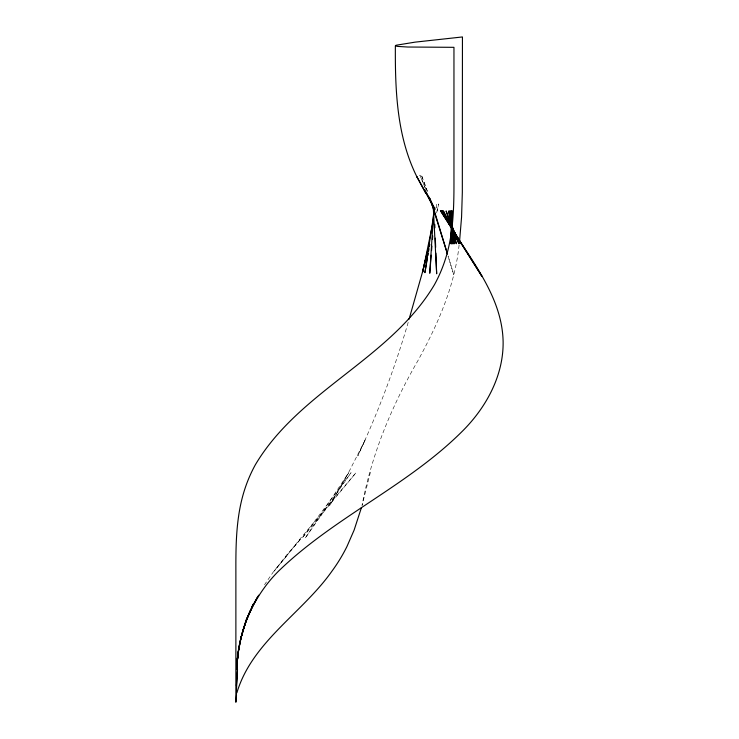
<?xml version="1.0" encoding="UTF-8"?>
<svg xmlns="http://www.w3.org/2000/svg" width="739" height="739" viewBox="0 0 739 739"><rect width="100%" height="100%" fill="white"/><g stroke="black" fill="none" stroke-linecap="round" stroke-linejoin="round"><path stroke-width="0.55" stroke-dasharray="3.69 2.77" d="M459.104 244.969C454.818 286.326 437.59 324.744 417.831 360.826C391.79 405.831 371.662 454.125 362.045 505.421M436.102 207.964L436.694 204.564L435.992 207.936M436.62 212.878L438.735 203.946L436.629 212.795M370.433 472.166L362.064 505.421M408.205 322.361C394.848 368.105 377.925 412.75 357.805 455.945L365.417 439.456L348.54 472.6L329.659 505.541L348.743 472.664L305.022 538.361L351.062 472.72L301.854 538.361L355.958 472.775L300.505 538.361L287.489 554.74L301.207 538.361L286.852 554.74L274.16 571.108L287.702 554.74L273.892 571.108L264.516 584.743M426.098 189.84L419.863 175.134L425.59 188.953M427.475 191.595L421.267 174.737L427.197 190.874M448.056 255.943L453.755 274.696L448.111 256.137"/><path stroke-width="1.11" d="M452.305 211.003L450.882 243.741L451.982 211.003L451.298 243.741L451.594 211.003L451.778 243.741L451.15 211.003L452.351 243.741L450.633 211.003L452.998 243.741L450.042 211.003L453.737 243.741L449.377 211.003L454.55 243.741L448.638 211.003L451.196 221.912M459.51 241.856L461.57 217.09L462.328 192.463L462.438 36.95L415.096 42.141L396.03 45.255L395.504 45.901L397.619 46.4L407.697 47.019L453.958 47.324L453.958 178.265C454.042 205.728 453.7 233.746 445.081 260.11A141.833 141.833 0 0 1 434.467 284.663C390.284 359.015 299.563 390.358 255.38 464.711A141.833 141.833 0 0 0 244.757 489.264C236.147 515.628 235.796 543.655 235.88 571.108L235.88 702.05L237.487 669.312L236.397 685.681M433.858 209.368L429.756 273.254L431.197 255.112M431.548 250.576L431.909 246.05M432.444 239.242L432.721 235.843M236.526 669.312L237.995 652.943L236.508 669.312C237.782 648.934 241.856 628.519 250.623 609.98M235.88 702.05L236.517 694.891M253.902 603.837C242.937 623.938 237.976 646.607 236.609 669.312C237.672 632.713 252.562 597.001 278.575 571.108C333.834 517.485 406.903 486.225 461.607 431.973C485.643 408.344 503.545 376.253 503.12 341.834C502.363 299.591 474.752 264.922 453.349 230.854M236.545 669.312L238.097 652.943L236.545 669.312L238.097 652.943L241.228 636.575M434.116 211.982L424.907 272.673L427.465 257.92M427.853 255.648L428.25 253.375M428.638 251.103L429.036 248.831M429.424 246.567L429.821 244.295M433.414 220.305L422.643 272.054L426.865 254.188M427.419 251.491L422.68 271.398L409.083 319.183M236.868 692.84C252.091 641.72 302.417 613.111 331.987 571.108A166.718 166.718 0 0 0 346.942 546.537L354.11 530.131L361.473 507.481M251.509 607.929L252.83 604.862M257.449 597.103L253.819 603.837L258.668 595.172M452.12 228.924L440.444 210.624L452.083 228.97M453.303 230.901L481.837 276.183L461.182 243.279M461.265 243.464L441.386 210.717L451.668 228.102M453.376 231.002L460.803 243.565L452.416 228.665M451.289 226.679L442.338 210.8L460.295 243.611L451.797 227.233M416.907 176.824L416.833 176.686C396.714 136.216 395.116 90.047 395.365 45.753M425.682 193.193L416.833 176.686L435.049 209.331L426.144 192.103M450.208 224.166L443.298 210.855L452.083 229.321M424.916 190.265L434.116 208.749L431.447 202.449M455.492 236.508L458.91 243.685L451.889 225.746M429.211 197.193L430.551 200.343M429.996 199.595L433.525 208.093L447.455 253.957M449.829 220.471L446.116 210.966L451.898 229.533M430.19 198.967L447.381 253.736M431.151 201.636L433.525 208.093M453.256 233.903L456.323 243.731L451.714 224.093M433.294 207.4L436.666 273.781L435.871 253.089M434.781 224.342L434.911 227.788M435.308 238.143L435.659 247.334M246.198 620.206L241.367 636.575L246.207 620.206L253.514 603.837L246.198 620.206"/></g></svg>
